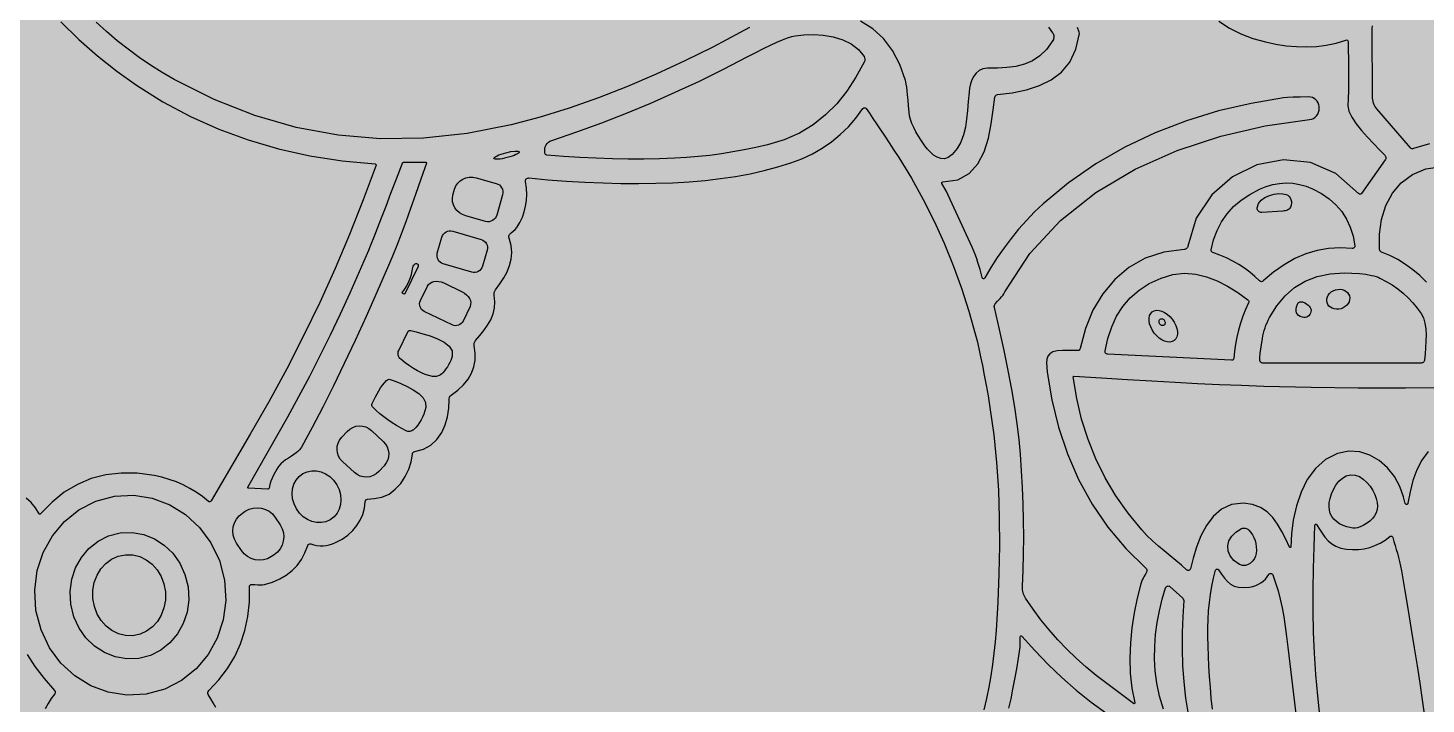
# Model space of a CAD drawing. Extents: x -301 to 301, y -300 to 300.
# Drawn here: x -10.7 to 123.6, y -51.6 to 13.3 of the extents above; entities that cross this region are included whole.
import ezdxf

# ---------------------------------------------------------------- set-up
doc = ezdxf.new("R2010")
doc.units = 0
doc.layers.add('LAYER_1', color=7, linetype='CONTINUOUS')

# ---------------------------------------------------------------- blocks, each defined once
blk = doc.blocks.new('*U1')
at = {"layer": 'LAYER_1', "color": 7, "linetype": 'CONTINUOUS'}
for points in [[(-301.0791, -300.0587), (-301.0791, 299.9413), (300.9617, -300.0587)], [(300.9617, -300.0587), (-301.0791, 299.9413), (300.9617, 299.9413)]]:
    blk.add_solid(points, dxfattribs=at)

msp = doc.modelspace()

# ---------------------------------------------------------------- linework, layer by layer
at = {"layer": 'LAYER_1'}
for points in [[(-7.5127, 13.884), (-5.7779, 12.1871), (-3.9908, 10.6062), (-2.1515, 9.1414), (-0.26, 7.7926), (2.2869, 6.2016), (4.9252, 4.795), (7.6551, 3.5727), (10.4766, 2.5348), (13.3898, 1.6814), (16.3947, 1.0124), (19.4915, 0.528), (22.6801, 0.2281), (22.6801, 0.2281), (22.6801, 0.2281), (22.7231, 0.216), (22.7539, 0.1876), (22.7689, 0.1486), (22.7649, 0.1048), (21.5306, -3.2352), (20.2172, -6.5436), (18.8249, -9.8205), (17.3537, -13.0658), (15.8036, -16.2796), (14.1747, -19.4619), (12.4671, -22.6126), (10.6809, -25.7318), (6.9234, -32.1309), (6.8718, -32.1872), (6.8041, -32.2144), (6.7305, -32.2106), (6.6613, -32.1743), (6.0888, -31.716), (5.4939, -31.3002), (4.8766, -30.9269), (4.237, -30.5959), (3.5749, -30.3074), (2.8905, -30.0613), (2.1836, -29.8575), (1.4544, -29.6962), (-0.1735, -29.4783), (-1.7265, -29.454), (-3.2046, -29.6233), (-4.6076, -29.9862), (-5.9355, -30.5426), (-7.1882, -31.2926), (-8.3655, -32.2362), (-9.4675, -33.3733), (-9.4998, -33.3965), (-9.5382, -33.4014), (-9.5755, -33.3889), (-9.6046, -33.36), (-9.9675, -32.7936), (-10.3789, -32.2961), (-10.8386, -31.8674)], [(58.6504, 13.3149), (57.7448, 12.8388), (55.1158, 11.4468), (52.4248, 10.1134), (49.6856, 8.85), (46.9122, 7.6679), (44.1185, 6.5785), (41.3182, 5.5933), (38.5254, 4.7237), (35.7538, 3.9811), (31.5085, 3.1341), (27.319, 2.6844), (23.1851, 2.6321), (19.107, 2.9772), (15.0846, 3.7198), (11.1179, 4.8599), (7.207, 6.3975), (3.3518, 8.3327), (2.2126, 8.9948), (1.0968, 9.6986), (0.0044, 10.444), (-1.0648, 11.2312), (-2.1107, 12.0599), (-3.1332, 12.9303), (-4.1326, 13.8423)], [(87.373, 13.367), (87.7571, 12.8226), (87.8082, 12.735), (87.8455, 12.6426), (87.869, 12.547), (87.8788, 12.4495), (87.8748, 12.3515), (87.8572, 12.2546), (87.8258, 12.1601), (87.7807, 12.0694), (87.1843, 11.2289), (86.5277, 10.5892), (85.8139, 10.1226), (85.046, 9.801), (84.2269, 9.5965), (83.3597, 9.4813), (82.4475, 9.4275), (81.4932, 9.4072), (81.0585, 9.3466), (80.6978, 9.1866), (80.4048, 8.9448), (80.1731, 8.6389), (79.9964, 8.2866), (79.8683, 7.9055), (79.7824, 7.5133), (79.7325, 7.1275), (79.6545, 6.2135), (79.5826, 5.3432), (79.4958, 4.5182), (79.373, 3.7401), (79.1932, 3.0105), (78.9355, 2.331), (78.5786, 1.7031), (78.1017, 1.1285), (77.7307, 0.8452), (77.363, 0.7237), (77.0035, 0.7387), (76.6569, 0.8646), (76.3281, 1.0759), (76.0218, 1.3472), (75.7427, 1.653), (75.4958, 1.9677), (75.1639, 2.4365), (74.8725, 2.8865), (74.6216, 3.3177), (74.4111, 3.73), (74.2412, 4.1236), (74.1119, 4.4982), (74.0231, 4.8541), (73.975, 5.1911), (73.9221, 5.8101), (73.8718, 6.3614), (73.8242, 6.8447), (73.7793, 7.2601), (73.7374, 7.6076), (73.6984, 7.8871), (73.6625, 8.0985), (73.6297, 8.2418), (73.0751, 9.7843), (72.3636, 11.1256), (71.4951, 12.2657), (70.4698, 13.2044), (69.2874, 13.9416)], [(103.7382, 13.934), (104.7654, 13.2703), (105.8542, 12.7119), (106.9985, 12.2649), (108.1924, 11.9356), (109.2101, 11.7326), (110.2077, 11.581), (111.1878, 11.4877), (112.1533, 11.459), (113.1068, 11.5016), (114.051, 11.622), (114.9886, 11.827), (115.9224, 12.123), (116.0006, 12.1315), (116.07, 12.1052), (116.1205, 12.0511), (116.1416, 11.9757), (116.164, 11.1512), (116.1795, 10.3417), (116.1881, 9.5472), (116.1897, 8.7677), (116.1843, 8.0031), (116.1718, 7.2534), (116.1521, 6.5186), (116.1253, 5.7986), (116.2129, 5.2892), (116.4872, 4.7103), (116.9056, 4.0847), (117.4258, 3.4353), (118.0053, 2.7848), (118.6018, 2.1559), (119.1728, 1.5715), (119.6758, 1.0543), (119.7152, 1.0062), (119.7448, 0.9534), (119.7646, 0.8973), (119.7743, 0.8391), (119.7737, 0.78), (119.7626, 0.7214), (119.7409, 0.6646), (119.7083, 0.6108), (117.4441, -2.6156), (117.3808, -2.6713), (117.3031, -2.6927), (117.2238, -2.679), (117.156, -2.6294), (114.9766, -0.6962), (112.516, 0.3597), (109.9331, 0.6109), (107.3869, 0.1298), (105.0366, -1.0114), (103.041, -2.7402), (101.5592, -4.9843), (100.7501, -7.6711), (100.7347, -7.7347), (100.7094, -7.7932), (100.6751, -7.8456), (100.6328, -7.891), (100.5836, -7.9284), (100.5286, -7.9569), (100.4686, -7.9756), (100.4048, -7.9836), (98.425, -8.2467), (96.6494, -8.8326), (95.0801, -9.712), (93.7195, -10.8558), (92.57, -12.2348), (91.6337, -13.8199), (90.9131, -15.582), (90.4105, -17.4917), (90.3781, -17.5755), (90.321, -17.6411), (90.2457, -17.6833), (90.1589, -17.697), (88.714, -17.6938), (88.178, -17.7292), (87.7764, -17.8305), (87.4924, -17.9968), (87.3091, -18.2274), (87.2099, -18.5217), (87.1778, -18.8789), (87.1961, -19.2983), (87.2479, -19.7791), (87.6785, -22.4319), (88.3224, -25.0488), (89.1806, -27.6045), (90.254, -30.074), (91.5435, -32.4321), (93.0502, -34.6537), (94.7749, -36.7136), (96.7187, -38.5867), (96.7776, -38.6549), (96.8124, -38.7353), (96.8212, -38.822), (96.8023, -38.9094), (96.6844, -39.1514), (96.5311, -39.4123), (96.4501, -39.5582), (96.3708, -39.7187), (96.297, -39.8972), (96.2322, -40.097), (95.878, -41.4675), (95.5854, -42.8785), (95.3639, -44.3178), (95.223, -45.773), (95.1721, -47.2318), (95.2208, -48.682), (95.3785, -50.1112), (95.6548, -51.5071), (95.6514, -51.5574), (95.6208, -51.5938), (95.5752, -51.6076), (95.5269, -51.5902), (91.9508, -48.8805), (90.9692, -48.0797), (90.0255, -47.2433), (89.1199, -46.3714), (88.2525, -45.4641), (87.4233, -44.5214), (86.6324, -43.5433), (85.8799, -42.5299), (85.1659, -41.4812), (85.0891, -41.354), (85.023, -41.2217), (84.9677, -41.085), (84.9233, -40.9447), (84.8902, -40.8012), (84.8684, -40.6554), (84.8581, -40.5078), (84.8595, -40.3592), (84.9237, -38.7805), (84.9625, -37.1986), (84.976, -35.6137), (84.9642, -34.0256), (84.9272, -32.4344), (84.8651, -30.8399), (84.778, -29.2421), (84.6659, -27.641), (84.5341, -26.2371), (84.3508, -24.7321), (84.1158, -23.126), (83.8292, -21.4186), (83.4908, -19.6099), (83.1005, -17.6997), (82.6584, -15.688), (82.1643, -13.5747), (82.1526, -13.4757), (82.1618, -13.3775), (82.1917, -13.2838), (82.2418, -13.1982), (82.4584, -12.9469), (82.7091, -12.6854), (82.8368, -12.5452), (82.9608, -12.3958), (83.0768, -12.2348), (83.1808, -12.06), (85.57, -8.384), (88.5168, -5.2072), (91.9234, -2.5098), (95.6918, -0.2717), (99.724, 1.527), (103.9222, 2.9062), (108.1884, 3.8858), (112.4246, 4.4859), (112.6273, 4.5265), (112.8131, 4.6033), (112.9784, 4.7121), (113.1195, 4.8487), (113.2328, 5.0089), (113.3148, 5.1887), (113.3617, 5.3838), (113.3701, 5.59), (113.362, 5.7077), (113.3309, 5.9041), (113.2643, 6.0859), (113.1663, 6.2494), (113.0404, 6.3909), (112.8906, 6.5069), (112.7206, 6.5935), (112.5343, 6.6473), (112.3354, 6.6645), (111.5305, 6.6489), (110.8629, 6.626), (110.3331, 6.5957), (109.9413, 6.5574), (106.8228, 6.0409), (103.7051, 5.3092), (100.6209, 4.3624), (97.603, 3.2003), (94.684, 1.8229), (91.8966, 0.23), (89.2737, -1.5784), (86.8478, -3.6024), (86.0255, -4.389), (85.2384, -5.2051), (84.4866, -6.0506), (83.77, -6.9255), (83.0886, -7.8297), (82.4423, -8.7631), (81.8311, -9.7257), (81.255, -10.7173), (81.2247, -10.7557), (81.1872, -10.7807), (81.1454, -10.7928), (81.1023, -10.7926), (81.0608, -10.7804), (81.0238, -10.7568), (80.9944, -10.7222), (80.9754, -10.6771), (80.9754, -10.6771), (80.9754, -10.6771), (80.7874, -9.9254), (80.5855, -9.2312), (80.4698, -8.8863), (80.3392, -8.5324), (80.19, -8.1617), (80.0182, -7.7665), (77.5405, -2.3538), (77.1209, -1.6559), (77.1052, -1.6028), (77.1185, -1.5529), (77.1549, -1.5158), (77.2086, -1.5013), (78.6413, -1.2957), (79.7476, -0.686), (80.5754, 0.2417), (81.1724, 1.4013), (81.5863, 2.7067), (81.865, 4.072), (82.0561, 5.411), (82.2074, 6.6377), (82.2348, 6.7276), (82.2888, 6.8013), (82.3643, 6.8535), (82.4561, 6.8788), (83.8797, 7.0668), (85.2335, 7.3431), (86.4897, 7.7413), (87.6205, 8.2953), (88.5981, 9.0389), (89.3946, 10.0059), (89.9821, 11.23), (90.333, 12.7451), (90.3164, 12.885), (90.1484, 13.3391)], [(123.9763, 2.1395), (122.427, 1.6926), (122.3495, 1.6748), (122.2728, 1.6812), (122.2022, 1.7107), (122.143, 1.7624), (118.913, 5.5125), (118.8139, 5.639), (118.727, 5.7733), (118.6524, 5.9145), (118.5904, 6.0617), (118.5414, 6.214), (118.5055, 6.3703), (118.4832, 6.5297), (118.4747, 6.6913), (118.4504, 13.2186), (118.4747, 13.473)], [(7.3582, -51.9571), (7.1208, -51.535), (6.8795, -51.1306), (6.6479, -50.7272), (6.6146, -50.6301), (6.6144, -50.5291), (6.6462, -50.4323), (6.7092, -50.3477), (7.668, -49.3171), (8.492, -48.2245), (9.1813, -47.0697), (9.7356, -45.8528), (10.1551, -44.5738), (10.4397, -43.2326), (10.5892, -41.8292), (10.6038, -40.3636), (10.6179, -40.2821), (10.6606, -40.2149), (10.7251, -40.1691), (10.8047, -40.1522), (11.1075, -40.1648), (11.4022, -40.1886), (11.552, -40.1948), (11.7062, -40.1922), (11.867, -40.1767), (12.0366, -40.1445), (12.8058, -39.9188), (13.5039, -39.6241), (14.1309, -39.2604), (14.6868, -38.8278), (15.1717, -38.3262), (15.5857, -37.7558), (15.9286, -37.1164), (16.2007, -36.4081), (16.2451, -36.3307), (16.3124, -36.2781), (16.3941, -36.2552), (16.4819, -36.2665), (16.7847, -36.3583), (17.0858, -36.4196), (17.3853, -36.4501), (17.6829, -36.4499), (17.9785, -36.4188), (18.2721, -36.3568), (18.5636, -36.2639), (18.8528, -36.1399), (19.4894, -35.7929), (20.0465, -35.4046), (20.5242, -34.975), (20.9223, -34.5039), (21.2407, -33.9914), (21.4794, -33.4372), (21.6383, -32.8414), (21.7172, -32.2039), (21.7373, -32.1158), (21.7847, -32.0413), (21.8538, -31.9862), (21.9392, -31.9568), (22.5701, -31.915), (23.3243, -31.7789), (24.0068, -31.4688), (24.6114, -31.0147), (25.1318, -30.4471), (25.5617, -29.7962), (25.8949, -29.0921), (26.1251, -28.3651), (26.246, -27.6454), (26.2709, -27.5549), (26.3226, -27.479), (26.3967, -27.4234), (26.4887, -27.3939), (27.323, -27.1651), (28.0284, -26.7661), (28.6087, -26.2258), (29.0677, -25.5734), (29.4093, -24.8378), (29.6375, -24.0483), (29.7559, -23.2338), (29.7686, -22.4235), (29.7778, -22.2934), (29.8196, -22.1724), (29.8912, -22.0665), (29.9902, -21.9816), (30.6324, -21.5075), (31.1696, -20.9993), (31.6018, -20.457), (31.9288, -19.8807), (32.1507, -19.2702), (32.2674, -18.6256), (32.279, -17.9469), (32.1854, -17.234), (32.1741, -17.0999), (32.1948, -16.9688), (32.2454, -16.8462), (32.3238, -16.7374), (32.7356, -16.2638), (33.1246, -15.7722), (33.4753, -15.2616), (33.7723, -14.7307), (34, -14.1785), (34.1429, -13.6039), (34.1855, -13.0056), (34.1124, -12.3826), (34.0988, -12.2478), (34.1135, -12.1146), (34.1555, -11.9877), (34.224, -11.8721), (34.6496, -11.2858), (35.0288, -10.7057), (35.3475, -10.1234), (35.5916, -9.5306), (35.7469, -8.9192), (35.7994, -8.2808), (35.735, -7.6072), (35.5395, -6.89), (35.5199, -6.8004), (35.5209, -6.7101), (35.5421, -6.6223), (35.583, -6.5402), (35.7346, -6.3745), (35.9326, -6.2178), (36.1327, -6.0586), (36.291, -5.8853), (36.5826, -5.4023), (36.8202, -4.8998), (37.0037, -4.3779), (37.1334, -3.8365), (37.2092, -3.2758), (37.2312, -2.6956), (37.1994, -2.0962), (37.1139, -1.4774), (37.1092, -1.4054), (37.1215, -1.3372), (37.1487, -1.2749), (37.189, -1.2206), (37.2402, -1.1763), (37.3005, -1.1442), (37.3678, -1.1263), (37.4402, -1.1248), (39.2602, -1.2905), (41.054, -1.4251), (42.8216, -1.5285), (44.5629, -1.6009), (46.278, -1.6424), (47.9667, -1.6529), (49.6292, -1.6327), (51.2653, -1.5817), (52.8397, -1.4932), (54.3697, -1.362), (55.8553, -1.188), (57.2966, -0.9709), (58.6934, -0.7108), (60.0457, -0.4075), (61.3536, -0.0609), (62.6169, 0.3291), (63.6724, 0.7247), (64.6735, 1.1934), (65.6202, 1.7352), (66.5127, 2.3501), (67.3508, 3.0379), (68.1347, 3.7988), (68.8644, 4.6326), (69.5398, 5.5393), (69.6048, 5.5968), (69.6845, 5.6168), (69.7252, 5.6127), (69.7641, 5.5989), (69.7992, 5.5755), (69.8288, 5.5425), (70.149, 5.0857), (70.4898, 4.5916), (70.8514, 4.0601), (71.2336, 3.4912), (71.6365, 2.8851), (72.06, 2.2416), (72.504, 1.5609), (72.9687, 0.8429), (74.1856, -1.1401), (75.3182, -3.1783), (76.3663, -5.2632), (77.3296, -7.3867), (78.208, -9.5406), (79.0011, -11.7165), (79.7089, -13.9064), (80.331, -16.1019), (80.4994, -16.7686), (80.6697, -17.4966), (80.8419, -18.2858), (81.016, -19.1362), (81.192, -20.0478), (81.37, -21.0207), (81.5497, -22.0547), (81.7314, -23.1498), (82.1022, -25.7876), (82.3704, -28.4363), (82.5448, -31.0963), (82.6344, -33.7678), (82.648, -36.451), (82.5946, -39.1462), (82.483, -41.8536), (82.3222, -44.5735), (82.2366, -45.6635), (82.1237, -46.7525), (81.9836, -47.8406), (81.8164, -48.9279), (81.6222, -50.0144), (81.4011, -51.1), (81.1531, -52.1848)], [(123.6854, -11.1351), (123.0328, -10.5008), (122.3535, -9.9275), (121.6473, -9.415), (120.9143, -8.9634), (120.1544, -8.5726), (119.3675, -8.2425), (119.2919, -8.2012), (119.2315, -8.1407), (119.1894, -8.0656), (119.1686, -7.9807), (119.148, -6.5166), (119.3452, -5.103), (119.7609, -3.7815), (120.3956, -2.5935), (121.25, -1.5806), (122.3247, -0.7841), (123.6204, -0.2457), (125.1376, -0.0068)], [(123.8262, -27.3927), (123.2117, -28.2123), (122.7331, -29.1516), (122.3684, -30.1777), (122.0952, -31.2576), (121.8914, -32.3585), (121.8754, -32.4037), (121.848, -32.4374), (121.8126, -32.4593), (121.7727, -32.4692), (121.7316, -32.4668), (121.6928, -32.4517), (121.6597, -32.4237), (121.6357, -32.3825), (121.4572, -31.7543), (121.1021, -30.7325), (120.585, -29.785), (119.9243, -28.9461), (119.1387, -28.25), (118.2468, -27.731), (117.2671, -27.4232), (116.2183, -27.361), (115.119, -27.5785), (113.9603, -28.1548), (113.0007, -29.0073), (112.2267, -30.0755), (111.6243, -31.2989), (111.1798, -32.6168), (110.8793, -33.9688), (110.7092, -35.2943), (110.6555, -36.5327), (110.6555, -36.5327), (110.6555, -36.5327), (110.6365, -36.5856), (110.5921, -36.6117), (110.5408, -36.6065), (110.5012, -36.5656), (110.1576, -35.811), (109.788, -35.0697), (109.3756, -34.3676), (108.9035, -33.7302), (108.355, -33.1833), (107.7132, -32.7526), (106.9613, -32.4637), (106.0824, -32.3423), (104.9414, -32.4797), (103.9818, -32.9242), (103.1849, -33.6152), (102.5322, -34.4917), (102.0049, -35.4933), (101.5845, -36.559), (101.2524, -37.6283), (100.9899, -38.6403), (100.9674, -38.6961), (100.9329, -38.7415), (100.8893, -38.7756), (100.8393, -38.7977), (100.7855, -38.8068), (100.7309, -38.8022), (100.678, -38.7831), (100.6296, -38.7486), (100.1294, -38.298), (99.5977, -37.8498), (99.0445, -37.3988), (98.48, -36.94), (97.9144, -36.4679), (97.3579, -35.9776), (96.8205, -35.4636), (96.3125, -34.921), (95.0031, -33.3144), (93.8329, -31.6419), (92.8019, -29.9036), (91.9101, -28.0995), (91.1575, -26.2296), (90.5441, -24.294), (90.0697, -22.2926), (89.7345, -20.2254), (89.7986, -20.1585), (92.4671, -20.3157), (94.9519, -20.4641), (97.2894, -20.6022), (99.5159, -20.729), (101.6677, -20.8431), (103.7811, -20.9434), (105.8925, -21.0286), (108.0382, -21.0974), (112.5815, -21.2025), (117.1179, -21.2632), (121.6473, -21.2796), (126.1698, -21.2518)], [(113.8854, -57.207), (113.2321, -50.855), (113.0436, -48.7987), (112.9121, -46.7632), (112.8309, -44.7386), (112.7934, -42.7156), (112.7929, -40.6845), (112.823, -38.6356), (112.8769, -36.5596), (112.9481, -34.4466), (112.9702, -34.389), (113.0186, -34.3597), (113.0754, -34.3629), (113.1226, -34.4032), (113.38, -34.8361), (113.6404, -35.2437), (113.9167, -35.619), (114.2217, -35.9548), (114.5684, -36.244), (114.9697, -36.4795), (115.4383, -36.6541), (115.9873, -36.7608), (116.5716, -36.8047), (117.1378, -36.7926), (117.6857, -36.7245), (118.2156, -36.6004), (118.7273, -36.4203), (119.2211, -36.1843), (119.6968, -35.8925), (120.1547, -35.5447), (120.1933, -35.5203), (120.2349, -35.5069), (120.2775, -35.5041), (120.319, -35.5115), (120.3575, -35.5285), (120.3909, -35.5547), (120.4173, -35.5896), (120.4347, -35.6327), (120.5467, -36.0213), (120.6593, -36.4025), (120.7711, -36.7816), (120.8805, -37.1639), (120.9859, -37.5546), (121.0857, -37.9588), (121.1784, -38.3819), (121.2624, -38.829), (121.593, -40.7602), (121.909, -42.6382), (122.2104, -44.4631), (122.497, -46.235), (122.7688, -47.9538), (123.0257, -49.6197), (123.2675, -51.2326), (123.4942, -52.7926)], [(103.1046, -52.1305), (103.0029, -51.0632), (102.9141, -50.0195), (102.8383, -48.9995), (102.7754, -48.0031), (102.7255, -47.0306), (102.6883, -46.0817), (102.6641, -45.1567), (102.6616, -44.3248), (102.6868, -43.5033), (102.7394, -42.6922), (102.8195, -41.8917), (102.9269, -41.1016), (103.0617, -40.3221), (103.2237, -39.5532), (103.4128, -38.7949), (103.4329, -38.7488), (103.4637, -38.7135), (103.5023, -38.6892), (103.5456, -38.6764), (103.5909, -38.6755), (103.635, -38.687), (103.6753, -38.7112), (103.7086, -38.7486), (103.9902, -39.1678), (104.2624, -39.5399), (104.5427, -39.858), (104.8486, -40.1154), (105.1973, -40.305), (105.6063, -40.4201), (106.093, -40.4536), (106.6748, -40.3989), (106.9808, -40.3362), (107.266, -40.2483), (107.5302, -40.1352), (107.7735, -39.9969), (107.9958, -39.8333), (108.1972, -39.6445), (108.3777, -39.4304), (108.5373, -39.1909), (108.5748, -39.1457), (108.6211, -39.1149), (108.673, -39.0982), (108.727, -39.0954), (108.7799, -39.1062), (108.8283, -39.1303), (108.8689, -39.1676), (108.8984, -39.2177), (109.1813, -39.9834), (109.4227, -40.7638), (109.629, -41.5664), (109.8064, -42.3985), (109.9613, -43.2673), (110.1002, -44.1802), (110.2294, -45.1445), (110.3552, -46.1675), (111.5441, -56.0728)], [(98.4119, -52.1349), (98.0257, -50.8856), (97.7591, -49.6198), (97.6149, -48.4502), (97.5518, -47.2809), (97.5652, -46.1154), (97.6502, -44.9575), (97.8021, -43.8107), (98.0162, -42.6787), (98.2876, -41.5652), (98.6117, -40.4736), (98.6405, -40.4137), (98.6814, -40.3653), (98.7317, -40.3292), (98.7885, -40.3063), (98.8491, -40.2974), (98.9107, -40.3034), (98.9704, -40.3252), (99.0255, -40.3636), (100.2636, -41.4604), (100.3573, -41.682), (100.2642, -43.2149), (100.2092, -44.7729), (100.2006, -46.3465), (100.2465, -47.9268), (100.3552, -49.5043), (100.5348, -51.0701), (100.7937, -52.6148)], [(83.5661, -52.0391), (83.7614, -51.1379), (83.9494, -50.207), (84.1302, -49.2465), (84.3037, -48.2565), (84.4698, -47.237), (84.6286, -46.1881), (84.6391, -45.1705), (84.6555, -45.1191), (84.6957, -45.0891), (84.746, -45.0855), (84.7925, -45.1136), (86.0351, -46.4973), (87.3171, -47.826), (88.6442, -49.097), (90.0223, -50.3077), (91.4571, -51.4554), (92.9546, -52.5374)], [(-10.7684, -46.8689), (-10.0093, -48.0397), (-9.1227, -49.1908), (-8.1175, -50.3417), (-8.0722, -50.4135), (-8.0563, -50.4942), (-8.0692, -50.5755), (-8.1102, -50.6497), (-8.4456, -51.0907), (-8.7542, -51.5676), (-9.0361, -52.0805)]]:
    msp.add_lwpolyline(points, dxfattribs=at)
for points in [[(38.9849, 1.249), (38.9675, 1.4822), (38.9791, 1.6929), (39.0197, 1.8811), (39.0892, 2.0468), (39.1877, 2.19), (39.315, 2.3106), (39.4711, 2.4087), (39.6561, 2.4842), (42.0578, 3.3025), (44.4435, 4.1737), (46.8131, 5.0978), (49.1669, 6.0748), (51.5047, 7.1046), (53.8267, 8.1873), (56.1328, 9.3229), (58.4232, 10.5113), (59.2354, 10.9374), (59.9799, 11.3137), (60.6568, 11.6404), (61.266, 11.9173), (61.8076, 12.1447), (62.2815, 12.3225), (62.6878, 12.4507), (63.0264, 12.5296), (63.8566, 12.6298), (64.7702, 12.6513), (65.7249, 12.5839), (66.6787, 12.4172), (67.5893, 12.141), (68.4147, 11.7449), (69.1128, 11.2187), (69.6413, 10.5519), (69.6969, 10.4171), (69.7183, 10.2746), (69.7045, 10.1315), (69.6547, 9.9951), (68.8584, 8.5489), (67.9825, 7.2169), (67.0148, 6.0069), (65.943, 4.9268), (64.7548, 3.9843), (63.4378, 3.1875), (61.9798, 2.544), (60.3685, 2.0618), (59.2462, 1.8074), (58.137, 1.5785), (57.0355, 1.3755), (55.9364, 1.1989), (54.8341, 1.0494), (53.7232, 0.9274), (52.5983, 0.8335), (51.454, 0.7682), (49.987, 0.717), (48.5001, 0.6916), (46.9932, 0.6918), (45.4663, 0.7178), (43.9194, 0.7694), (42.3526, 0.8466), (40.7658, 0.9494), (39.159, 1.0778), (39.0953, 1.0944), (39.0427, 1.1316), (39.0048, 1.1848), (38.9849, 1.249), (38.9849, 1.249)], [(36.5069, 1.3785), (36.4944, 1.3239), (36.4352, 1.2609), (36.334, 1.1918), (36.1954, 1.1186), (36.0239, 1.0437), (35.8242, 0.9692), (35.6008, 0.8975), (35.3582, 0.8307), (35.1132, 0.7726), (34.8827, 0.7277), (34.6718, 0.6965), (34.4857, 0.6793), (34.3292, 0.6763), (34.2076, 0.6879), (34.1258, 0.7145), (34.0889, 0.7564), (34.1014, 0.8114), (34.1605, 0.8747), (34.2616, 0.9439), (34.4001, 1.0171), (34.5714, 1.092), (34.7709, 1.1664), (34.9939, 1.2383), (35.236, 1.3055), (35.7122, 1.4078), (36.1097, 1.456), (36.2663, 1.4589), (36.3881, 1.4472), (36.47, 1.4205), (36.5069, 1.3785), (36.5069, 1.3785)], [(12.3596, -31), (10.4934, -30.9046), (10.4622, -30.8944), (10.4415, -30.8718), (10.4342, -30.8421), (10.4431, -30.8109), (14.3004, -24.062), (15.3565, -22.1091), (16.3876, -20.1425), (17.3937, -18.1623), (18.375, -16.1683), (19.3313, -14.1606), (20.263, -12.1392), (21.1699, -10.104), (22.0523, -8.055), (22.2912, -7.4793), (22.5774, -6.7699), (22.9108, -5.9267), (23.2915, -4.9499), (23.7197, -3.8392), (24.1952, -2.5949), (24.7182, -1.2168), (25.2888, 0.2951), (25.3156, 0.3407), (25.3532, 0.3759), (25.3988, 0.3986), (25.4495, 0.4066), (27.5287, 0.4066), (27.5628, 0.3979), (27.5873, 0.3753), (27.5992, 0.3438), (27.5957, 0.3085), (27.0686, -1.2409), (26.5621, -2.6991), (26.0764, -4.0661), (25.6115, -5.342), (25.1673, -6.5269), (24.744, -7.6207), (24.3415, -8.6237), (23.9599, -9.5357), (22.883, -12.0167), (21.8151, -14.4112), (20.7563, -16.7192), (19.7066, -18.9408), (18.666, -21.076), (17.6346, -23.1249), (16.6123, -25.0874), (15.5993, -26.9637), (15.5129, -27.0961), (15.3965, -27.2343), (15.25, -27.3783), (15.0734, -27.5283), (14.8666, -27.6842), (14.6296, -27.8463), (14.3625, -28.0144), (14.0651, -28.1887), (13.6021, -28.5759), (13.4039, -28.8268), (13.2224, -29.0888), (13.0577, -29.3618), (12.9098, -29.6462), (12.7788, -29.9419), (12.6648, -30.2491), (12.5677, -30.568), (12.4878, -30.8985), (12.4707, -30.9399), (12.4415, -30.9727), (12.4034, -30.9937), (12.3596, -31), (12.3596, -31)], [(34.364, -4.6797), (34.2989, -4.8465), (34.2048, -4.9926), (34.0862, -5.1155), (33.9473, -5.2126), (33.7924, -5.2816), (33.6261, -5.3199), (33.4525, -5.325), (33.2761, -5.2945), (31.3726, -4.7605), (31.0493, -4.6373), (30.7646, -4.4618), (30.5236, -4.2422), (30.3314, -3.9865), (30.193, -3.703), (30.1133, -3.3996), (30.0976, -3.0846), (30.1508, -2.7661), (30.3115, -2.1826), (30.4319, -1.8828), (30.6088, -1.6215), (30.834, -1.4031), (31.0992, -1.232), (31.396, -1.1125), (31.7162, -1.0491), (32.0514, -1.0462), (32.3935, -1.1081), (34.297, -1.6381), (34.4628, -1.7032), (34.608, -1.7972), (34.7303, -1.9159), (34.8271, -2.0548), (34.8958, -2.2096), (34.934, -2.3759), (34.9391, -2.5495), (34.9086, -2.7259), (34.364, -4.6797), (34.364, -4.6797)], [(116.7908, -7.6281), (116.792, -7.681), (116.7812, -7.7306), (116.7599, -7.7756), (116.7294, -7.8144), (116.6911, -7.8456), (116.6464, -7.8678), (116.5966, -7.8795), (116.5432, -7.8793), (115.3976, -7.815), (114.2739, -7.8809), (113.1721, -8.0772), (112.0924, -8.4038), (111.035, -8.8605), (109.9999, -9.4476), (108.9874, -10.1648), (107.9976, -11.0123), (107.912, -11.0668), (107.815, -11.0834), (107.718, -11.0629), (107.6324, -11.0062), (107.1801, -10.5691), (106.6967, -10.1598), (106.1823, -9.7784), (105.6369, -9.4249), (105.0607, -9.0993), (104.4537, -8.8017), (103.816, -8.532), (103.1478, -8.2903), (103.0709, -8.2478), (103.0154, -8.1816), (102.986, -8.0997), (102.9871, -8.0104), (103.2235, -7.0471), (103.5579, -6.152), (103.99, -5.325), (104.52, -4.5661), (105.1476, -3.8755), (105.8729, -3.253), (106.6958, -2.6987), (107.6162, -2.2126), (108.2606, -1.9487), (108.9037, -1.7588), (109.5454, -1.6429), (110.1858, -1.6009), (110.8251, -1.6328), (111.4634, -1.7386), (112.1007, -1.9183), (112.7371, -2.172), (113.578, -2.6132), (114.3234, -3.1229), (114.9733, -3.7014), (115.5278, -4.3486), (115.9868, -5.0648), (116.3502, -5.85), (116.6183, -6.7044), (116.7908, -7.6281), (116.7908, -7.6281)], [(110.1888, -2.6992), (110.3466, -2.7833), (110.4777, -2.8981), (110.5805, -3.0382), (110.6529, -3.1982), (110.6932, -3.3726), (110.6995, -3.5561), (110.67, -3.7431), (110.6027, -3.9283), (110.5567, -4.0071), (110.4978, -4.077), (110.426, -4.138), (110.3415, -4.1901), (110.2442, -4.2331), (110.1342, -4.2671), (110.0116, -4.2919), (109.8764, -4.3076), (107.8637, -4.4448), (107.7705, -4.4387), (107.6838, -4.4139), (107.6059, -4.3725), (107.5386, -4.3165), (107.4841, -4.2482), (107.4443, -4.1695), (107.4214, -4.0825), (107.4174, -3.9895), (107.531, -3.5827), (107.7882, -3.2505), (108.1505, -2.9908), (108.5794, -2.8012), (109.0362, -2.6796), (109.4824, -2.6235), (109.8795, -2.6308), (110.1888, -2.6992), (110.1888, -2.6992)], [(32.986, -9.5892), (32.9225, -9.7459), (32.8319, -9.8829), (32.7182, -9.9977), (32.5858, -10.0881), (32.4385, -10.1517), (32.2808, -10.1864), (32.1165, -10.1897), (31.95, -10.1593), (29.2163, -9.3644), (29.0588, -9.3014), (28.9215, -9.2111), (28.8066, -9.0975), (28.7164, -8.965), (28.6531, -8.8177), (28.6188, -8.6598), (28.6157, -8.4955), (28.6462, -8.3289), (29.0885, -6.808), (29.152, -6.6514), (29.2426, -6.5146), (29.3561, -6.3998), (29.4885, -6.3094), (29.6356, -6.2456), (29.7933, -6.2109), (29.9575, -6.2076), (30.124, -6.2379), (32.8577, -7.0329), (33.0153, -7.0964), (33.1526, -7.1869), (33.2675, -7.3005), (33.3577, -7.4329), (33.421, -7.58), (33.4553, -7.7377), (33.4584, -7.9019), (33.4279, -8.0684), (32.986, -9.5892), (32.986, -9.5892)], [(25.4467, -12.2816), (25.3233, -12.2207), (25.2924, -12.1971), (25.2764, -12.1636), (25.276, -12.1258), (25.2921, -12.0896), (25.4831, -11.8333), (25.6555, -11.5657), (25.8094, -11.2865), (25.9446, -10.9959), (26.0612, -10.6935), (26.1592, -10.3795), (26.2386, -10.0536), (26.2992, -9.7158), (26.3272, -9.6013), (26.3753, -9.5035), (26.4435, -9.4229), (26.5317, -9.36), (26.5949, -9.338), (26.6563, -9.3378), (26.7126, -9.3562), (26.7604, -9.39), (26.7963, -9.4361), (26.8171, -9.4912), (26.8192, -9.5522), (26.7995, -9.616), (25.5108, -12.2608), (25.4467, -12.2816), (25.4467, -12.2816)], [(105.1596, -18.4424), (105.1391, -18.5173), (105.093, -18.5772), (105.0282, -18.6158), (104.9515, -18.6271), (93.0282, -18.0289), (92.9738, -18.0205), (92.9241, -18.001), (92.8806, -17.9718), (92.8442, -17.9345), (92.8162, -17.8905), (92.7978, -17.8415), (92.7901, -17.789), (92.7944, -17.7344), (93.0634, -16.5376), (93.4323, -15.4254), (93.9088, -14.4015), (94.5006, -13.4695), (95.2155, -12.6331), (96.0612, -11.8959), (97.0454, -11.2616), (98.1758, -10.7339), (99.3166, -10.3969), (100.4238, -10.2786), (101.5, -10.3551), (102.5479, -10.6025), (103.57, -10.9967), (104.5691, -11.514), (105.5477, -12.1302), (106.5084, -12.8216), (106.5649, -12.8838), (106.5982, -12.959), (106.6049, -13.0402), (106.5815, -13.1207), (106.2974, -13.7602), (106.0438, -14.4073), (105.8205, -15.0619), (105.6277, -15.7237), (105.4652, -16.3928), (105.3331, -17.069), (105.2312, -17.7523), (105.1596, -18.4424), (105.1596, -18.4424)], [(107.6568, -18.6567), (107.6659, -18.3879), (107.7111, -17.9473), (107.792, -17.3354), (107.9084, -16.5523), (107.955, -16.2927), (108.0126, -16.0348), (108.0813, -15.7786), (108.161, -15.5241), (108.2517, -15.2711), (108.3535, -15.0197), (108.4663, -14.7698), (108.5901, -14.5214), (109.2857, -13.3952), (110.0912, -12.4398), (111.0067, -11.6551), (112.0321, -11.0412), (113.1674, -10.598), (114.4127, -10.3256), (115.7679, -10.224), (117.2331, -10.2932), (117.8599, -10.3721), (118.3951, -10.4719), (118.6282, -10.5294), (118.8382, -10.5917), (119.0251, -10.6589), (119.1889, -10.7307), (119.797, -11.0483), (120.3736, -11.3971), (120.9187, -11.7771), (121.4324, -12.1883), (121.9146, -12.6306), (122.3656, -13.1041), (122.7852, -13.6087), (123.1736, -14.1444), (123.3883, -14.566), (123.5266, -15.0596), (123.6019, -15.6082), (123.6271, -16.1953), (123.6154, -16.804), (123.5799, -17.4177), (123.5338, -18.0196), (123.4901, -18.593), (123.481, -18.6541), (123.4606, -18.7106), (123.4301, -18.7614), (123.3907, -18.8055), (123.3438, -18.8417), (123.2904, -18.8689), (123.232, -18.886), (123.1696, -18.892), (107.9043, -18.892), (107.8103, -18.8737), (107.7334, -18.8235), (107.6801, -18.7488), (107.6568, -18.6567), (107.6568, -18.6567)], [(27.3814, -13.9335), (27.2485, -13.852), (27.1377, -13.7488), (27.0505, -13.628), (26.9883, -13.4937), (26.9525, -13.3498), (26.9446, -13.2005), (26.966, -13.0499), (27.0182, -12.902), (27.6922, -11.5033), (27.7995, -11.3402), (27.945, -11.2104), (28.1226, -11.115), (28.3258, -11.0552), (28.5483, -11.0322), (28.7837, -11.0473), (29.0258, -11.1016), (29.2682, -11.1965), (31.0378, -12.0433), (31.263, -12.1732), (31.4567, -12.3281), (31.6159, -12.5023), (31.7375, -12.6901), (31.8183, -12.8858), (31.8555, -13.0837), (31.8459, -13.278), (31.7865, -13.4632), (31.1137, -14.8663), (31.0321, -14.9994), (30.9287, -15.1105), (30.8076, -15.1981), (30.6731, -15.2606), (30.5292, -15.2966), (30.3803, -15.3044), (30.2304, -15.2826), (30.0839, -15.2295), (27.3814, -13.9335), (27.3814, -13.9335)], [(116.2714, -12.4495), (116.3031, -12.6385), (116.2907, -12.8271), (116.2374, -13.0103), (116.1461, -13.1833), (116.0201, -13.3412), (115.8623, -13.4792), (115.6759, -13.5924), (115.4639, -13.6758), (115.2407, -13.7221), (115.0223, -13.7296), (114.814, -13.7006), (114.6214, -13.6376), (114.4499, -13.5429), (114.305, -13.419), (114.1921, -13.2681), (114.1167, -13.0927), (114.085, -12.9042), (114.0974, -12.716), (114.1507, -12.533), (114.242, -12.3601), (114.368, -12.2022), (114.5258, -12.0642), (114.7122, -11.9511), (114.9242, -11.8676), (115.1474, -11.8214), (115.3658, -11.814), (115.5741, -11.8429), (115.7667, -11.9058), (115.9382, -12.0003), (116.0831, -12.124), (116.196, -12.2745), (116.2714, -12.4495), (116.2714, -12.4495)], [(111.7713, -13.0302), (111.9783, -13.1212), (112.1548, -13.22), (112.3009, -13.3268), (112.4165, -13.4417), (112.5018, -13.5648), (112.5565, -13.6961), (112.5809, -13.8357), (112.5748, -13.9838), (112.5402, -14.1182), (112.4787, -14.2373), (112.3939, -14.3387), (112.2897, -14.4202), (112.1699, -14.4794), (112.0384, -14.514), (111.8988, -14.5218), (111.7551, -14.5003), (111.5518, -14.4299), (111.3893, -14.3346), (111.2676, -14.2145), (111.187, -14.0695), (111.1475, -13.8997), (111.1491, -13.705), (111.192, -13.4855), (111.2763, -13.2412), (111.3129, -13.173), (111.3605, -13.1152), (111.4172, -13.0684), (111.4812, -13.0336), (111.5505, -13.0115), (111.6232, -13.0031), (111.6975, -13.009), (111.7713, -13.0302), (111.7713, -13.0302)], [(97.329, -13.9708), (97.5246, -13.8663), (97.7479, -13.8231), (97.9915, -13.8385), (98.2477, -13.9094), (98.5088, -14.033), (98.7672, -14.2064), (99.0153, -14.4267), (99.2454, -14.691), (99.4403, -14.9827), (99.5881, -15.2801), (99.6879, -15.575), (99.7389, -15.8593), (99.7401, -16.125), (99.6909, -16.364), (99.5903, -16.5682), (99.4374, -16.7296), (99.2424, -16.8341), (99.0194, -16.8772), (98.7761, -16.8618), (98.5201, -16.7909), (98.2591, -16.6672), (98.0008, -16.4938), (97.7527, -16.2736), (97.5225, -16.0094), (97.3276, -15.7177), (97.1798, -15.4203), (97.0799, -15.1254), (97.0289, -14.8411), (97.0274, -14.5754), (97.0764, -14.3364), (97.1767, -14.1322), (97.329, -13.9708), (97.329, -13.9708)], [(98.1, -14.6716), (98.1518, -14.6492), (98.2068, -14.6398), (98.2634, -14.6429), (98.3201, -14.6578), (98.375, -14.6842), (98.4266, -14.7214), (98.4733, -14.7689), (98.5134, -14.8261), (98.5433, -14.8892), (98.5618, -14.9532), (98.569, -15.0165), (98.5653, -15.0773), (98.5509, -15.134), (98.5261, -15.1848), (98.4912, -15.2282), (98.4465, -15.2624), (98.3946, -15.2846), (98.3394, -15.294), (98.2826, -15.2909), (98.2257, -15.276), (98.1706, -15.2499), (98.1189, -15.2129), (98.0723, -15.1658), (98.0326, -15.109), (98.0028, -15.046), (97.9844, -14.9819), (97.9772, -14.9184), (97.9809, -14.8574), (97.9953, -14.8005), (98.0201, -14.7494), (98.0551, -14.7059), (98.1, -14.6716), (98.1, -14.6716)], [(26.0987, -15.7639), (26.6077, -15.8981), (27.2491, -16.0728), (27.955, -16.2929), (28.6574, -16.5633), (29.2884, -16.8888), (29.78, -17.2743), (30.0643, -17.7245), (30.0733, -18.2444), (30.0098, -18.4485), (29.932, -18.6512), (29.8398, -18.8525), (29.7333, -19.0523), (29.6124, -19.2505), (29.4773, -19.4471), (29.328, -19.6421), (29.1644, -19.8355), (29.0654, -19.9329), (28.956, -20.0159), (28.8378, -20.084), (28.7123, -20.1366), (28.5813, -20.1731), (28.4462, -20.193), (28.3086, -20.1958), (28.1702, -20.1808), (27.8348, -20.1047), (27.4863, -19.9913), (27.1248, -19.8407), (26.7504, -19.6528), (26.3631, -19.4277), (25.9631, -19.1653), (25.5505, -18.8657), (25.1253, -18.5289), (25.0403, -18.445), (24.9718, -18.3501), (24.9204, -18.2466), (24.8867, -18.1369), (24.8712, -18.0233), (24.8745, -17.9084), (24.8971, -17.7944), (24.9395, -17.6837), (25.8099, -15.8946), (25.8615, -15.8241), (25.9313, -15.7769), (26.0127, -15.7559), (26.0987, -15.7639), (26.0987, -15.7639)], [(24.1312, -20.477), (24.5924, -20.6469), (25.1499, -20.8686), (25.7506, -21.14), (26.3409, -21.459), (26.8676, -21.8234), (27.2771, -22.2313), (27.5162, -22.6805), (27.5315, -23.1689), (27.4484, -23.4897), (27.3472, -23.7947), (27.228, -24.0839), (27.0907, -24.3572), (26.9353, -24.6147), (26.7618, -24.8561), (26.5702, -25.0816), (26.3605, -25.2911), (26.2832, -25.3526), (26.1989, -25.4006), (26.1093, -25.4349), (26.0161, -25.4552), (25.921, -25.4614), (25.8258, -25.4531), (25.7321, -25.4303), (25.6418, -25.3926), (25.1735, -25.1488), (24.7253, -24.8941), (24.2973, -24.6284), (23.8894, -24.3516), (23.5015, -24.0637), (23.1338, -23.7647), (22.7861, -23.4546), (22.4585, -23.1332), (22.401, -23.0538), (22.3698, -22.9628), (22.3663, -22.867), (22.3916, -22.7733), (22.5402, -22.4458), (22.6955, -22.133), (22.8577, -21.8349), (23.0268, -21.5516), (23.2026, -21.283), (23.3853, -21.029), (23.5748, -20.7895), (23.7712, -20.5647), (23.8481, -20.5016), (23.9383, -20.465), (24.0349, -20.4563), (24.1312, -20.477), (24.1312, -20.477)], [(23.0149, -29.3196), (22.7628, -29.5408), (22.4804, -29.7027), (22.177, -29.805), (21.8621, -29.8472), (21.5451, -29.8288), (21.2354, -29.7495), (20.9424, -29.6087), (20.6756, -29.4061), (19.5491, -28.3584), (19.3276, -28.1067), (19.1654, -27.8246), (19.0631, -27.5214), (19.021, -27.2065), (19.0394, -26.8894), (19.1189, -26.5794), (19.2599, -26.2861), (19.4627, -26.0187), (19.9894, -25.4534), (20.241, -25.2322), (20.5232, -25.0703), (20.8264, -24.968), (21.1413, -24.9259), (21.4584, -24.9444), (21.7684, -25.0241), (22.0617, -25.1653), (22.3291, -25.3686), (23.4539, -26.4147), (23.6756, -26.6664), (23.8378, -26.9485), (23.9401, -27.2517), (23.9822, -27.5666), (23.9637, -27.8836), (23.8841, -28.1935), (23.7431, -28.4868), (23.5403, -28.754), (23.0149, -29.3196), (23.0149, -29.3196)], [(15.7275, -29.5104), (16.1451, -29.323), (16.5859, -29.2358), (17.0367, -29.2445), (17.4844, -29.3448), (17.916, -29.5324), (18.3184, -29.8029), (18.6786, -30.152), (18.9835, -30.5755), (19.2091, -31.0463), (19.343, -31.53), (19.3876, -32.013), (19.3454, -32.4819), (19.219, -32.923), (19.011, -33.3229), (18.7237, -33.6682), (18.3598, -33.9451), (17.9422, -34.1324), (17.5014, -34.2195), (17.0506, -34.2108), (16.6029, -34.1104), (16.1713, -33.9228), (15.7689, -33.6522), (15.4087, -33.303), (15.1038, -32.8795), (14.8781, -32.4088), (14.7442, -31.9253), (14.6994, -31.4425), (14.7414, -30.9739), (14.8677, -30.5328), (15.0758, -30.133), (15.3632, -29.7876), (15.7275, -29.5104), (15.7275, -29.5104)], [(116.3891, -29.6264), (116.8205, -29.6555), (117.2281, -29.8022), (117.6064, -30.0443), (117.9493, -30.3599), (118.2511, -30.7267), (118.5061, -31.1229), (118.7083, -31.5264), (118.8521, -31.915), (118.9383, -32.2873), (118.9656, -32.6386), (118.9341, -32.9689), (118.844, -33.2782), (118.6952, -33.5666), (118.488, -33.8341), (118.2224, -34.0808), (117.8985, -34.3066), (117.5826, -34.4844), (117.2975, -34.6162), (117.042, -34.7023), (116.8151, -34.7429), (116.5862, -34.7403), (116.3201, -34.6973), (116.0174, -34.6142), (115.679, -34.4913), (115.3212, -34.3226), (115.0178, -34.1236), (114.7689, -33.8944), (114.5743, -33.6347), (114.4341, -33.3446), (114.3483, -33.0241), (114.3169, -32.6731), (114.3399, -32.2915), (114.4183, -31.8842), (114.5517, -31.453), (114.7379, -31.0204), (114.975, -30.609), (115.2607, -30.2414), (115.593, -29.94), (115.9698, -29.7275), (116.3891, -29.6264), (116.3891, -29.6264)], [(-2.3778, -31.6845), (-0.5222, -31.5859), (1.2659, -31.8678), (2.944, -32.498), (4.4698, -33.444), (5.8006, -34.6735), (6.894, -36.1539), (7.7076, -37.853), (8.1988, -39.7383), (8.3217, -41.684), (8.08, -43.5529), (7.504, -45.3009), (6.6239, -46.8843), (5.4699, -48.2592), (4.0723, -49.3815), (2.4613, -50.2075), (0.6672, -50.6931), (-1.1884, -50.7917), (-2.9765, -50.5099), (-4.6546, -49.8799), (-6.1804, -48.934), (-7.5112, -47.7047), (-8.6046, -46.2242), (-9.4182, -44.5247), (-9.9094, -42.6388), (-10.0319, -40.6936), (-9.7899, -38.825), (-9.2137, -37.0769), (-8.3335, -35.4935), (-7.1796, -34.1185), (-5.7822, -32.996), (-4.1715, -32.1701), (-2.3778, -31.6845), (-2.3778, -31.6845)], [(13.5485, -34.4361), (13.7439, -34.8064), (13.8582, -35.1965), (13.8936, -35.5948), (13.8525, -35.9898), (13.7372, -36.3698), (13.5502, -36.7231), (13.2936, -37.0383), (12.9699, -37.3037), (12.7021, -37.4823), (12.3309, -37.6776), (11.9405, -37.7917), (11.5422, -37.8271), (11.1476, -37.7861), (10.7681, -37.6708), (10.4151, -37.4838), (10.1001, -37.2273), (9.8345, -36.9036), (9.352, -36.1773), (9.1563, -35.8069), (9.0418, -35.4167), (9.0062, -35.0183), (9.0471, -34.6234), (9.1622, -34.2434), (9.3492, -33.8901), (9.6057, -33.575), (9.9294, -33.3096), (10.1972, -33.1307), (10.5685, -32.9355), (10.9591, -32.8214), (11.3575, -32.7861), (11.7524, -32.8272), (12.1321, -32.9425), (12.4851, -33.1295), (12.8, -33.3861), (13.0653, -33.7098), (13.5485, -34.4361), (13.5485, -34.4361)], [(105.8949, -34.7931), (105.9856, -34.7588), (106.0793, -34.7396), (106.174, -34.735), (106.2679, -34.7449), (106.3592, -34.769), (106.4458, -34.8071), (106.5259, -34.8589), (106.5977, -34.9242), (106.794, -35.1533), (106.9598, -35.3975), (107.095, -35.6568), (107.1998, -35.9312), (107.2738, -36.2207), (107.3173, -36.5254), (107.33, -36.8452), (107.3119, -37.1803), (107.2558, -37.4259), (107.142, -37.6712), (106.9788, -37.8998), (106.7746, -38.0957), (106.5379, -38.2427), (106.277, -38.3245), (106.0004, -38.325), (105.7164, -38.228), (105.1732, -37.8523), (104.8075, -37.4157), (104.6114, -36.941), (104.5767, -36.4509), (104.6957, -35.9683), (104.9604, -35.516), (105.3628, -35.1166), (105.8949, -34.7931), (105.8949, -34.7931)], [(-1.8227, -35.1936), (-0.6696, -35.1492), (0.4394, -35.3449), (1.4781, -35.7598), (2.4203, -36.3731), (3.2398, -37.1639), (3.9104, -38.1115), (4.4058, -39.1949), (4.6998, -40.3933), (4.7648, -41.6257), (4.6039, -42.8066), (4.2362, -43.9083), (3.6805, -44.9029), (2.9559, -45.763), (2.0814, -46.4607), (1.076, -46.9683), (-0.0413, -47.2582), (-1.1944, -47.303), (-2.3036, -47.1075), (-3.3425, -46.6926), (-4.285, -46.0791), (-5.1048, -45.2879), (-5.7756, -44.3399), (-6.2712, -43.2559), (-6.5654, -42.0569), (-6.6303, -40.825), (-6.4693, -39.6446), (-6.1012, -38.5432), (-5.5453, -37.5487), (-4.8204, -36.6888), (-3.9456, -35.9912), (-2.9401, -35.4835), (-1.8227, -35.1936), (-1.8227, -35.1936)], [(-1.3166, -37.2964), (-0.6078, -37.3123), (0.0664, -37.4797), (0.6906, -37.7846), (1.2492, -38.2124), (1.7268, -38.7491), (2.1078, -39.3803), (2.3768, -40.0918), (2.5183, -40.8692), (2.5187, -41.6589), (2.3823, -42.4071), (2.1216, -43.0967), (1.7491, -43.7109), (1.2773, -44.2326), (0.7188, -44.6449), (0.0861, -44.9309), (-0.6082, -45.0735), (-1.3171, -45.0581), (-1.9915, -44.8908), (-2.6157, -44.5861), (-3.1743, -44.1582), (-3.6519, -43.6215), (-4.0329, -42.9903), (-4.3018, -42.279), (-4.4432, -41.5018), (-4.4438, -40.7123), (-4.3074, -39.9642), (-4.0467, -39.2746), (-3.6742, -38.6604), (-3.2024, -38.1385), (-2.6438, -37.7259), (-2.0111, -37.4395), (-1.3166, -37.2964), (-1.3166, -37.2964)]]:
    msp.add_lwpolyline(points, close=True, dxfattribs=at)

# ---------------------------------------------------------------- block references
at = {"layer": 'LAYER_1', "color": 7}
msp.add_blockref('*U1', (0, 0), dxfattribs=at)

doc.saveas('drawing.dxf')
